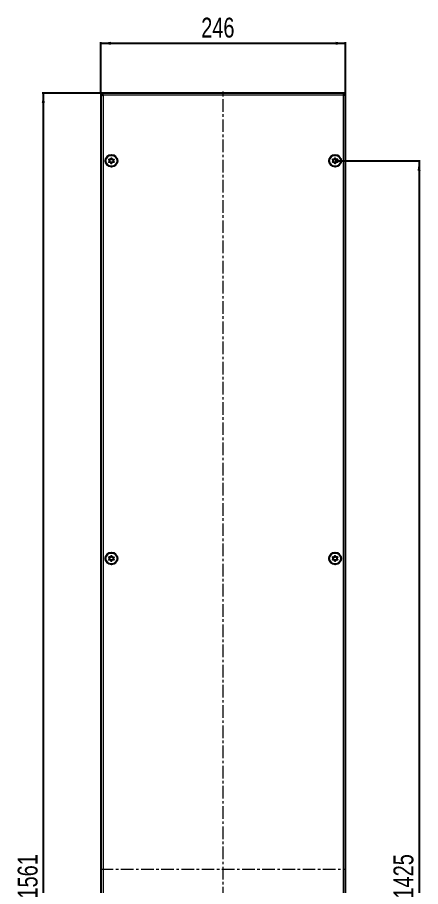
# Model space of a CAD drawing. Header units: millimetres. Extents: x 217 to 1169, y -597 to 1161.
# Drawn here: x 217 to 622, y 266 to 1140 of the extents above; entities that cross this region are included whole.
import ezdxf

# ---------------------------------------------------------------- set-up
doc = ezdxf.new("R2010")
doc.units = ezdxf.units.MM
doc.linetypes.add('CENTERX2', pattern=[20.32, 12.7, -2.54, 2.54, -2.54])
doc.layers.add('FORMAT', color=7, linetype='Continuous')
doc.styles.add('SLDTEXTSTYLE0', font='TXT', dxfattribs={"width": 0.75})
doc.dimstyles.new('SLDDIMSTYLE0', dxfattribs={"dimtxt": 20, "dimasz": 10, "dimexe": 0, "dimexo": 0.0625, "dimgap": 5, "dimtad": 2, "dimdec": 1, "dimrnd": 1e-09, "dimzin": 12, "dimdsep": 46, "dimtxsty": 'SLDTEXTSTYLE0', "dimsah": 1, "dimcen": 0.09, "dimadec": 0, "dimazin": 3, "dimtfac": 1, "dimtofl": 0, "dimtmove": 0, "dimatfit": 3, "dimfxl": 0, "dimfrac": 2, "dimtolj": 1, "dimtzin": 12, "dimarcsym": 0})

# ---------------------------------------------------------------- blocks, each defined once
blk = doc.blocks.new('_D')
at = {"layer": 'FORMAT'}
for p, q in [((300.84, 1064.01), (300.84, 1115.17)), ((300.84, 1114.17), (546.84, 1114.17)), ((546.84, 1064.01), (546.84, 1115.17))]:
    blk.add_line(p, q, dxfattribs=at)
for points in [[(300.84, 1114.17), (310.84, 1112.63), (310.84, 1115.71)], [(546.84, 1114.17), (536.84, 1115.71), (536.84, 1112.63)]]:
    blk.add_solid(points, dxfattribs=at)
at = {"layer": 'FORMAT', "insert": (401.67, 1139.95), "char_height": 20, "attachment_point": 1, "style": 'SLDTEXTSTYLE0'}
blk.add_mtext('246', dxfattribs=at)
blk = doc.blocks.new('_D_1')
at = {"layer": 'FORMAT'}
for p, q in [((302.53, 1064), (241.83, 1064)), ((242.83, 1064), (242.83, -497)), ((302.53, -497), (241.83, -497))]:
    blk.add_line(p, q, dxfattribs=at)
for points in [[(242.83, 1064), (241.29, 1054), (244.37, 1054)], [(242.83, -497), (244.37, -487), (241.29, -487)]]:
    blk.add_solid(points, dxfattribs=at)
at = {"layer": 'FORMAT', "insert": (217.05, 253.95), "char_height": 20, "attachment_point": 1, "rotation": 90, "style": 'SLDTEXTSTYLE0'}
blk.add_mtext('1561', dxfattribs=at)
blk = doc.blocks.new('_D_2')
at = {"layer": 'FORMAT'}
for p, q in [((536.35, 996), (621.84, 996)), ((620.84, 996), (620.84, -429)), ((536.35, -429), (621.84, -429))]:
    blk.add_line(p, q, dxfattribs=at)
for points in [[(620.84, 996), (619.3, 986), (622.38, 986)], [(620.84, -429), (622.38, -419), (619.3, -419)]]:
    blk.add_solid(points, dxfattribs=at)
at = {"layer": 'FORMAT', "insert": (595.06, 253.95), "char_height": 20, "attachment_point": 1, "rotation": 90, "style": 'SLDTEXTSTYLE0'}
blk.add_mtext('1425', dxfattribs=at)

msp = doc.modelspace()

# ---------------------------------------------------------------- linework, layer by layer
at = {"color": 7, "linetype": 'Continuous', "lineweight": 25}
for p, q in [((300.84, 1064), (302.34, 1064)), ((300.84, 1064), (300.84, -497)), ((302.54, 1062.88), (302.54, 1064)), ((545.14, 1064), (302.54, 1064)), ((545.14, 1064), (545.14, 1062.88)), ((546.84, 1064), (545.34, 1064)), ((546.84, -497), (546.84, 1064))]:
    msp.add_line(p, q, dxfattribs=at)
at = {"color": 8, "linetype": 'Continuous', "lineweight": 18}
for p, q in [((544.74, 1061.9), (302.94, 1061.9)), ((302.94, 1061.9), (302.94, -494.9)), ((544.74, -494.9), (544.74, 1061.9))]:
    msp.add_line(p, q, dxfattribs=at)
at = {"color": 7, "linetype": 'Continuous', "lineweight": 25}
for centre, radius in [((311.34, 996), 6), ((311.34, 996), 5.79), ((311.34, 996), 1.85), ((536.34, 996), 6), ((536.34, 996), 5.79), ((536.34, 996), 1.85), ((311.34, 596), 6), ((311.34, 596), 5.79), ((311.34, 596), 1.85), ((536.34, 596), 6), ((536.34, 596), 5.79), ((536.34, 596), 1.85)]:
    msp.add_circle(centre, radius, dxfattribs=at)
for points, knots in [([(300.84, 1064), (300.87, 1063.83), (300.94, 1063.47), (301.44, 1062.93), (302.14, 1062.41), (302.68, 1062.07), (302.94, 1061.9)], [0, 0, 0, 0, 0.254757, 0.509649, 0.764542, 1, 1, 1, 1]), ([(302.34, 1064), (302.34, 1063.96), (302.34, 1063.82), (302.36, 1063.64), (302.39, 1063.46), (302.42, 1063.28), (302.47, 1063.1), (302.53, 1062.9), (302.59, 1062.72), (302.67, 1062.53), (302.76, 1062.3), (302.85, 1062.1), (302.91, 1061.96), (302.94, 1061.9)], [0, 0, 0, 0, 0.06461, 0.19436, 0.259531, 0.324137, 0.45388, 0.519047, 0.598003, 0.716919, 0.795977, 0.917508, 1, 1, 1, 1]), ([(544.74, 1061.9), (544.78, 1061.99), (544.85, 1062.15), (544.93, 1062.33), (545, 1062.52), (545.08, 1062.72), (545.16, 1062.93), (545.21, 1063.12), (545.25, 1063.28), (545.3, 1063.49), (545.32, 1063.7), (545.34, 1063.87), (545.34, 1063.97), (545.34, 1064)], [0, 0, 0, 0, 0.1294172, 0.2269345, 0.2595298, 0.388939, 0.5190222, 0.5584915, 0.6574007, 0.7564224, 0.8566876, 0.9587349, 1, 1, 1, 1]), ([(544.74, 1061.9), (545.02, 1062.08), (545.58, 1062.44), (546.28, 1062.97), (546.75, 1063.5), (546.81, 1063.84), (546.84, 1064)], [0, 0, 0, 0, 0.254753, 0.509645, 0.764538, 1, 1, 1, 1]), ([(313.79, 997.35), (313.78, 997.36), (313.77, 997.38), (313.71, 997.41), (313.57, 997.43), (313.18, 997.42), (312.64, 997.41), (312.09, 997.72), (311.81, 998.15), (311.64, 998.5), (311.52, 998.71), (311.45, 998.78), (311.42, 998.8), (311.38, 998.8), (311.35, 998.79), (311.3, 998.75), (311.14, 998.53), (310.93, 998.11), (310.48, 997.56), (309.78, 997.47), (309.3, 997.52), (309.03, 997.51), (308.97, 997.48), (308.95, 997.46), (308.93, 997.43), (308.93, 997.4), (308.94, 997.36), (308.96, 997.28), (309.07, 997.08), (309.27, 996.75), (309.49, 996.29), (309.45, 995.65), (309.15, 995.2), (308.94, 994.88), (308.88, 994.74), (308.87, 994.68), (308.88, 994.65), (308.91, 994.62), (308.96, 994.6), (309.11, 994.58), (309.49, 994.59), (310.03, 994.6), (310.59, 994.29), (310.87, 993.86), (311.04, 993.5), (311.15, 993.3), (311.22, 993.23), (311.26, 993.21), (311.29, 993.2), (311.32, 993.21), (311.38, 993.25), (311.53, 993.47), (311.74, 993.9), (312.19, 994.45), (312.9, 994.54), (313.37, 994.49), (313.64, 994.5), (313.7, 994.52), (313.73, 994.54), (313.74, 994.57), (313.75, 994.61), (313.74, 994.65), (313.71, 994.73), (313.6, 994.93), (313.4, 995.25), (313.18, 995.72), (313.22, 996.35), (313.52, 996.8), (313.74, 997.13), (313.8, 997.27), (313.8, 997.33), (313.79, 997.34), (313.79, 997.35)], [0, 0, 0, 0, 0.0020087, 0.00442, 0.0093647, 0.0255282, 0.0677053, 0.0957862, 0.1246456, 0.1503415, 0.1605194, 0.1633943, 0.1656965, 0.1672448, 0.1688741, 0.1707699, 0.1786058, 0.2119941, 0.2499945, 0.2879948, 0.3213831, 0.329219, 0.3311148, 0.3327441, 0.3342924, 0.3362166, 0.3385353, 0.3413178, 0.349662, 0.3753578, 0.4042173, 0.4322982, 0.4744753, 0.4906388, 0.4966691, 0.49844, 0.5, 0.5020087, 0.50442, 0.5093647, 0.5255282, 0.5677053, 0.5957862, 0.6246456, 0.6503415, 0.6605194, 0.6633943, 0.6656965, 0.6672448, 0.6688741, 0.6707699, 0.6786058, 0.7119941, 0.7499945, 0.7879948, 0.8213831, 0.829219, 0.8311148, 0.8327441, 0.8342924, 0.8362166, 0.8385353, 0.8413178, 0.849662, 0.8753578, 0.9042173, 0.9322982, 0.9744753, 0.9906388, 0.9966691, 0.99844, 1, 1, 1, 1]), ([(533.88, 997.35), (533.88, 997.34), (533.87, 997.32), (533.88, 997.26), (533.94, 997.13), (534.15, 996.8), (534.45, 996.35), (534.49, 995.72), (534.27, 995.25), (534.07, 994.92), (533.95, 994.71), (533.93, 994.62), (533.93, 994.58), (533.95, 994.54), (533.97, 994.52), (534.03, 994.5), (534.3, 994.49), (534.78, 994.54), (535.48, 994.45), (535.93, 993.9), (536.14, 993.47), (536.3, 993.25), (536.35, 993.21), (536.38, 993.2), (536.42, 993.21), (536.45, 993.22), (536.48, 993.25), (536.53, 993.32), (536.64, 993.51), (536.81, 993.86), (537.09, 994.29), (537.64, 994.6), (538.18, 994.58), (538.57, 994.58), (538.72, 994.6), (538.77, 994.63), (538.79, 994.65), (538.8, 994.69), (538.79, 994.75), (538.74, 994.88), (538.52, 995.2), (538.22, 995.65), (538.18, 996.29), (538.4, 996.75), (538.61, 997.09), (538.72, 997.3), (538.75, 997.39), (538.74, 997.43), (538.73, 997.46), (538.7, 997.48), (538.64, 997.51), (538.37, 997.52), (537.9, 997.47), (537.19, 997.56), (536.74, 998.11), (536.53, 998.53), (536.38, 998.75), (536.32, 998.79), (536.29, 998.8), (536.26, 998.8), (536.23, 998.78), (536.19, 998.75), (536.14, 998.69), (536.03, 998.49), (535.87, 998.15), (535.59, 997.72), (535.03, 997.41), (534.49, 997.42), (534.1, 997.43), (533.95, 997.41), (533.9, 997.38), (533.89, 997.36), (533.88, 997.35)], [0, 0, 0, 0, 0.002009, 0.00442, 0.009365, 0.025528, 0.067705, 0.095786, 0.124646, 0.150342, 0.160519, 0.163394, 0.165697, 0.167245, 0.168874, 0.17077, 0.178606, 0.211994, 0.249994, 0.287995, 0.321383, 0.329219, 0.331115, 0.332744, 0.334292, 0.336217, 0.338535, 0.341318, 0.349662, 0.375358, 0.404217, 0.432298, 0.474475, 0.490639, 0.496669, 0.49844, 0.5, 0.502009, 0.50442, 0.509365, 0.525528, 0.567705, 0.595786, 0.624646, 0.650342, 0.660519, 0.663394, 0.665697, 0.667245, 0.668874, 0.67077, 0.678606, 0.711994, 0.749994, 0.787995, 0.821383, 0.829219, 0.831115, 0.832744, 0.834292, 0.836217, 0.838535, 0.841318, 0.849662, 0.875358, 0.904217, 0.932298, 0.974475, 0.990639, 0.996669, 0.99844, 1, 1, 1, 1]), ([(313.79, 597.35), (313.78, 597.36), (313.77, 597.38), (313.71, 597.41), (313.57, 597.43), (313.18, 597.42), (312.64, 597.41), (312.09, 597.72), (311.81, 598.15), (311.64, 598.5), (311.52, 598.71), (311.45, 598.78), (311.42, 598.8), (311.38, 598.8), (311.35, 598.79), (311.3, 598.75), (311.14, 598.53), (310.93, 598.11), (310.48, 597.56), (309.78, 597.47), (309.3, 597.52), (309.03, 597.51), (308.97, 597.48), (308.95, 597.46), (308.93, 597.43), (308.93, 597.4), (308.94, 597.36), (308.96, 597.28), (309.07, 597.08), (309.27, 596.75), (309.49, 596.29), (309.45, 595.65), (309.15, 595.2), (308.94, 594.88), (308.88, 594.74), (308.87, 594.68), (308.88, 594.65), (308.91, 594.62), (308.96, 594.6), (309.11, 594.58), (309.49, 594.59), (310.03, 594.6), (310.59, 594.29), (310.87, 593.86), (311.04, 593.5), (311.15, 593.3), (311.22, 593.23), (311.26, 593.21), (311.29, 593.2), (311.32, 593.21), (311.38, 593.25), (311.53, 593.47), (311.74, 593.9), (312.19, 594.45), (312.9, 594.54), (313.37, 594.49), (313.64, 594.5), (313.7, 594.52), (313.73, 594.54), (313.74, 594.57), (313.75, 594.61), (313.74, 594.65), (313.71, 594.73), (313.6, 594.93), (313.4, 595.25), (313.18, 595.72), (313.22, 596.35), (313.52, 596.8), (313.74, 597.13), (313.8, 597.27), (313.8, 597.33), (313.79, 597.34), (313.79, 597.35)], [0, 0, 0, 0, 0.002009, 0.00442, 0.009365, 0.025528, 0.067705, 0.095786, 0.124646, 0.150342, 0.160519, 0.163394, 0.165697, 0.167245, 0.168874, 0.17077, 0.178606, 0.211994, 0.249994, 0.287995, 0.321383, 0.329219, 0.331115, 0.332744, 0.334292, 0.336217, 0.338535, 0.341318, 0.349662, 0.375358, 0.404217, 0.432298, 0.474475, 0.490639, 0.496669, 0.49844, 0.5, 0.502009, 0.50442, 0.509365, 0.525528, 0.567705, 0.595786, 0.624646, 0.650342, 0.660519, 0.663394, 0.665697, 0.667245, 0.668874, 0.67077, 0.678606, 0.711994, 0.749994, 0.787995, 0.821383, 0.829219, 0.831115, 0.832744, 0.834292, 0.836217, 0.838535, 0.841318, 0.849662, 0.875358, 0.904217, 0.932298, 0.974475, 0.990639, 0.996669, 0.99844, 1, 1, 1, 1]), ([(533.88, 597.35), (533.88, 597.34), (533.87, 597.32), (533.88, 597.26), (533.94, 597.13), (534.15, 596.8), (534.45, 596.35), (534.49, 595.72), (534.27, 595.25), (534.07, 594.92), (533.95, 594.71), (533.93, 594.62), (533.93, 594.58), (533.95, 594.54), (533.97, 594.52), (534.03, 594.5), (534.3, 594.49), (534.78, 594.54), (535.48, 594.45), (535.93, 593.9), (536.14, 593.47), (536.3, 593.25), (536.35, 593.21), (536.38, 593.2), (536.42, 593.21), (536.45, 593.22), (536.48, 593.25), (536.53, 593.32), (536.64, 593.51), (536.81, 593.86), (537.09, 594.29), (537.64, 594.6), (538.18, 594.58), (538.57, 594.58), (538.72, 594.6), (538.77, 594.63), (538.79, 594.65), (538.8, 594.69), (538.79, 594.75), (538.74, 594.88), (538.52, 595.2), (538.22, 595.65), (538.18, 596.29), (538.4, 596.75), (538.61, 597.09), (538.72, 597.3), (538.75, 597.39), (538.74, 597.43), (538.73, 597.46), (538.7, 597.48), (538.64, 597.51), (538.37, 597.52), (537.9, 597.47), (537.19, 597.56), (536.74, 598.11), (536.53, 598.53), (536.38, 598.75), (536.32, 598.79), (536.29, 598.8), (536.26, 598.8), (536.23, 598.78), (536.19, 598.75), (536.14, 598.69), (536.03, 598.49), (535.87, 598.15), (535.59, 597.72), (535.03, 597.41), (534.49, 597.42), (534.1, 597.43), (533.95, 597.41), (533.9, 597.38), (533.89, 597.36), (533.88, 597.35)], [0, 0, 0, 0, 0.002009, 0.00442, 0.009365, 0.025528, 0.067705, 0.095786, 0.124646, 0.150342, 0.160519, 0.163394, 0.165697, 0.167245, 0.168874, 0.17077, 0.178606, 0.211994, 0.249994, 0.287995, 0.321383, 0.329219, 0.331115, 0.332744, 0.334292, 0.336217, 0.338535, 0.341318, 0.349662, 0.375358, 0.404217, 0.432298, 0.474475, 0.490639, 0.496669, 0.49844, 0.5, 0.502009, 0.50442, 0.509365, 0.525528, 0.567705, 0.595786, 0.624646, 0.650342, 0.660519, 0.663394, 0.665697, 0.667245, 0.668874, 0.67077, 0.678606, 0.711994, 0.749994, 0.787995, 0.821383, 0.829219, 0.831115, 0.832744, 0.834292, 0.836217, 0.838535, 0.841318, 0.849662, 0.875358, 0.904217, 0.932298, 0.974475, 0.990639, 0.996669, 0.99844, 1, 1, 1, 1])]:
    msp.add_open_spline(points, degree=3, knots=knots, dxfattribs=at)
for points in [[(302.94, 1061.9), (302.9, 1062.18), (302.84, 1062.73), (302.74, 1063.42), (302.64, 1063.91), (302.57, 1063.97), (302.54, 1064)], [(545.14, 1064), (545.1, 1063.97), (545.04, 1063.91), (544.94, 1063.42), (544.84, 1062.73), (544.77, 1062.18), (544.74, 1061.9)]]:
    msp.add_open_spline(points, degree=3, dxfattribs=at)
at = {"layer": 'FORMAT', "linetype": 'CENTERX2', "lineweight": 18}
for p, q in [((423.84, -499), (423.84, 1066)), ((300.54, 283.5), (547.14, 283.5))]:
    msp.add_line(p, q, dxfattribs=at)

# ---------------------------------------------------------------- dimensions: what is measured, and where the dimension line sits
at = {"layer": 'FORMAT'}
dim = msp.add_linear_dim(base=(546.84, 1114.17), p1=(300.84, 1064), p2=(546.84, 1064), dimstyle='SLDDIMSTYLE0', dxfattribs=at)
dim.commit()
dim.dimension.update_dxf_attribs({"geometry": '_D', "text_midpoint": (423.84, 1114.17), "dimtype": 160})
for base, p1, p2, picture, middle in [((242.83, -497), (302.54, 1064), (302.54, -497), '_D_1', (242.83, 283.5)), ((620.84, -429), (536.34, 996), (536.34, -429), '_D_2', (620.84, 283.5))]:
    dim = msp.add_linear_dim(base=base, p1=p1, p2=p2, angle=90, dimstyle='SLDDIMSTYLE0', dxfattribs=at)
    dim.commit()
    dim.dimension.update_dxf_attribs({"geometry": picture, "text_midpoint": middle, "dimtype": 160})

doc.saveas('drawing.dxf')
